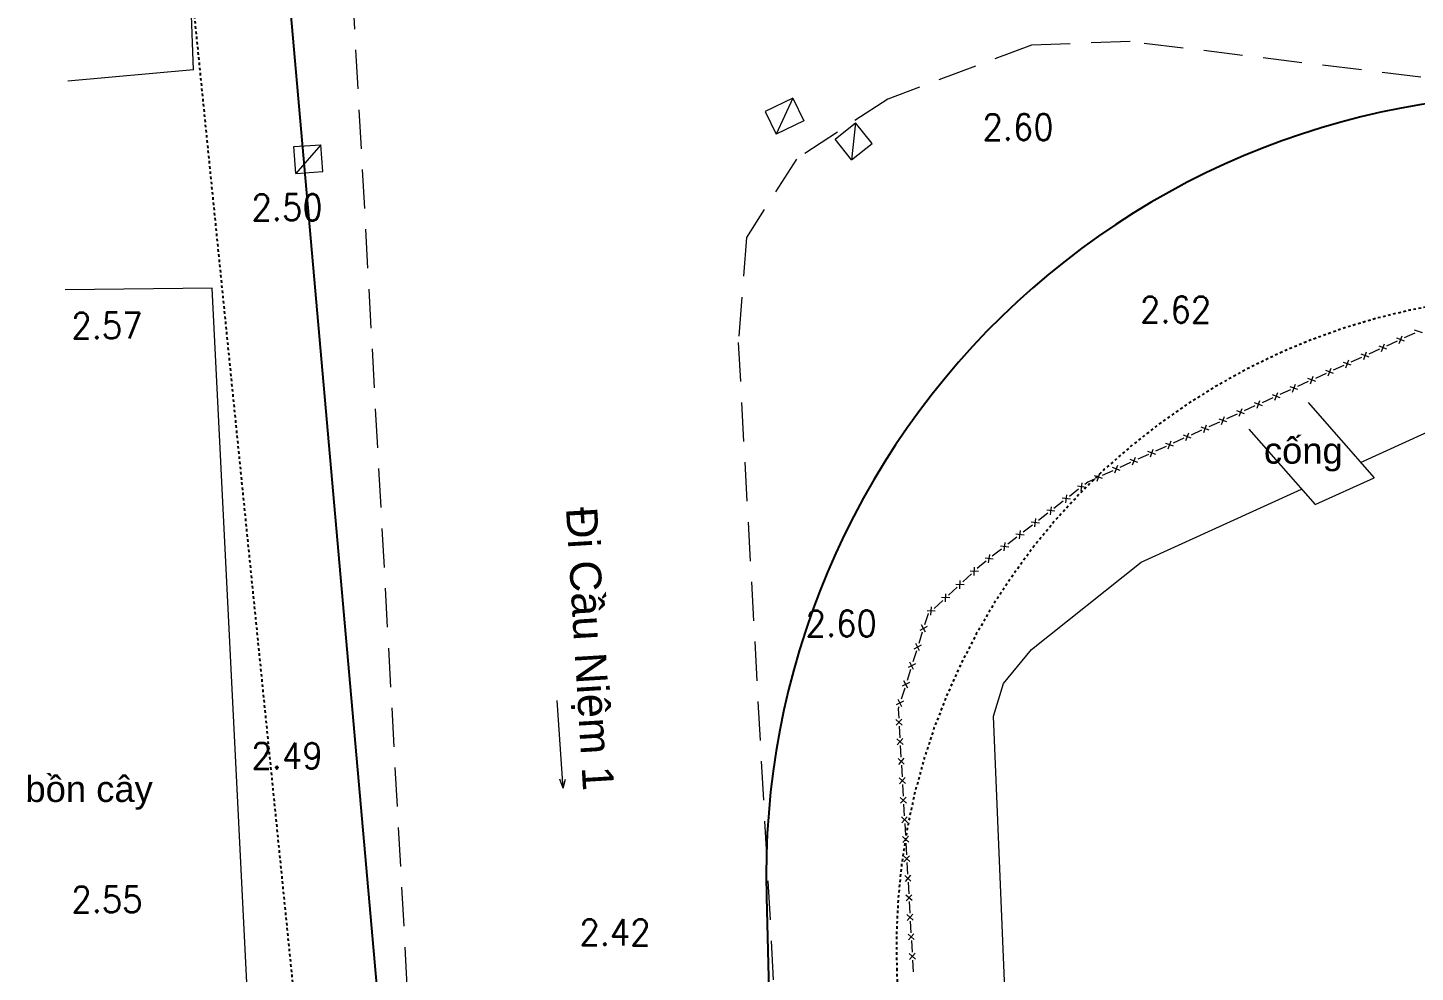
# Model space of a CAD drawing. Header units: millimetres. Extents: x 583747 to 596416, y 2304962 to 2309584.
# Drawn here: x 595546.1 to 595599.4, y 2307130.3 to 2307166.5 of the extents above; entities that cross this region are included whole.
import ezdxf
from ezdxf.enums import TextEntityAlignment as Align
from ezdxf.xclip import XClip

# ---------------------------------------------------------------- set-up
doc = ezdxf.new("R2010")
doc.units = ezdxf.units.MM
doc.linetypes.add('DASHDOT', pattern=[1, 0.5, -0.25, 0, -0.25])
doc.linetypes.add('{Long Duong}', pattern=[2.3, 1.5, -0.8])
doc.layers.add('A-PLOT LINE', color=6, linetype='DASHDOT')
doc.layers.add('AFP-KERB-LINE', color=2, linetype='Continuous')
for name, color, linetype, lineweight in [('Code Cao do', 7, 'Continuous', 0), ('Duong RG Thua', 7, 'Continuous', 0), ('Ghi chu nha', 7, 'Continuous', 0), ('KT-DV2', 7, 'Continuous', 15), ('KT-NEN', 250, 'Continuous', 0), ('Long Duong_ Phan Cach chat lieu rair mat', 7, 'Continuous', 0)]:
    doc.layers.add(name, color=color, linetype=linetype, lineweight=lineweight)
doc.styles.add('Style-.VnArial', font='')
doc.styles.add('Style-STANDARD', font='STANDARD.shx')
doc.styles.get('Style-.VnArial').set_extended_font_data('.VnArial')

# ---------------------------------------------------------------- blocks, each defined once
blk = doc.blocks.new('MT_TN_2')
at = {"layer": 'Duong RG Thua', "color": 7, "lineweight": 0}
for q in [(-0.365, 6.755), (-0.213, 0.689), (0.137, 0.708)]:
    blk.add_line((0, 0), q, dxfattribs=at)
blk = doc.blocks.new('wwww1')
at = {"layer": 'Duong RG Thua', "color": 7, "lineweight": 0}
for p, q in [((595552.322, 2307164.974), (595550.95, 2307202.504)), ((595552.322, 2307164.974), (595547.49, 2307164.542)), ((595575.335, 2307163.89), (595574.271, 2307163.375)), ((595574.271, 2307163.375), (595574.692, 2307162.504)), ((595575.335, 2307163.89), (595574.692, 2307162.504)), ((595575.335, 2307163.89), (595575.756, 2307163.018)), ((595575.756, 2307163.018), (595574.692, 2307162.504)), ((595576.953, 2307162.311), (595577.743, 2307162.943)), ((595577.743, 2307162.943), (595577.586, 2307161.519)), ((595578.377, 2307162.15), (595577.743, 2307162.943)), ((595577.586, 2307161.519), (595576.953, 2307162.311)), ((595556.174, 2307162.028), (595557.212, 2307162.1)), ((595556.246, 2307161.002), (595556.174, 2307162.028)), ((595557.212, 2307162.1), (595556.246, 2307161.002)), ((595557.283, 2307161.074), (595557.212, 2307162.1)), ((595577.586, 2307161.519), (595578.377, 2307162.15)), ((595556.246, 2307161.002), (595557.283, 2307161.074)), ((595553.039, 2307156.592), (595547.393, 2307156.526)), ((595554.735, 2307122.57), (595553.039, 2307156.592)), ((595595.117, 2307152.205), (595597.656, 2307149.314)), ((595592.847, 2307151.179), (595595.385, 2307148.288)), ((595595.385, 2307148.288), (595597.656, 2307149.314))]:
    blk.add_line(p, q, dxfattribs=at)
at = {"layer": 'Duong RG Thua', "color": 7, "linetype": 'Continuous', "lineweight": 0}
for p, q in [((595599.223, 2307154.871), (595598.814, 2307154.684)), ((595599.507, 2307154.876), (595599.209, 2307154.988)), ((595598.142, 2307154.254), (595597.844, 2307154.366)), ((595597.937, 2307154.161), (595598.049, 2307154.459)), ((595598.541, 2307154.56), (595598.131, 2307154.374)), ((595598.824, 2307154.565), (595598.526, 2307154.677)), ((595598.619, 2307154.472), (595598.731, 2307154.77)), ((595596.572, 2307153.54), (595596.684, 2307153.838)), ((595597.175, 2307153.938), (595596.766, 2307153.752)), ((595597.459, 2307153.943), (595597.161, 2307154.055)), ((595597.254, 2307153.85), (595597.366, 2307154.148)), ((595597.858, 2307154.249), (595597.448, 2307154.063)), ((595595.81, 2307153.317), (595595.401, 2307153.13)), ((595596.094, 2307153.322), (595595.796, 2307153.434)), ((595595.889, 2307153.229), (595596.001, 2307153.527)), ((595596.493, 2307153.628), (595596.083, 2307153.441)), ((595596.777, 2307153.633), (595596.479, 2307153.745)), ((595594.729, 2307152.7), (595594.431, 2307152.812)), ((595594.524, 2307152.607), (595594.636, 2307152.905)), ((595595.128, 2307153.006), (595594.718, 2307152.82)), ((595595.411, 2307153.011), (595595.113, 2307153.123)), ((595595.206, 2307152.918), (595595.318, 2307153.216)), ((595593.364, 2307152.079), (595593.066, 2307152.191)), ((595593.159, 2307151.986), (595593.271, 2307152.284)), ((595593.763, 2307152.385), (595593.353, 2307152.198)), ((595594.046, 2307152.389), (595593.748, 2307152.502)), ((595593.841, 2307152.297), (595593.953, 2307152.595)), ((595594.445, 2307152.695), (595594.036, 2307152.509)), ((595591.794, 2307151.364), (595591.906, 2307151.662)), ((595592.397, 2307151.763), (595591.988, 2307151.576)), ((595592.681, 2307151.768), (595592.383, 2307151.88)), ((595592.476, 2307151.675), (595592.588, 2307151.973)), ((595593.08, 2307152.074), (595592.67, 2307151.887)), ((595591.032, 2307151.141), (595590.623, 2307150.955)), ((595591.316, 2307151.146), (595591.018, 2307151.258)), ((595591.111, 2307151.053), (595591.223, 2307151.351)), ((595591.715, 2307151.452), (595591.305, 2307151.266)), ((595591.999, 2307151.457), (595591.701, 2307151.569)), ((595589.951, 2307150.525), (595589.653, 2307150.637)), ((595589.746, 2307150.432), (595589.858, 2307150.73)), ((595590.35, 2307150.831), (595589.94, 2307150.644)), ((595590.633, 2307150.836), (595590.335, 2307150.948)), ((595590.428, 2307150.743), (595590.54, 2307151.041)), ((595588.381, 2307149.81), (595588.493, 2307150.108)), ((595588.985, 2307150.209), (595588.575, 2307150.023)), ((595589.268, 2307150.214), (595588.97, 2307150.326)), ((595589.063, 2307150.121), (595589.175, 2307150.419)), ((595589.667, 2307150.52), (595589.258, 2307150.333)), ((595587.619, 2307149.587), (595587.21, 2307149.401)), ((595587.903, 2307149.592), (595587.605, 2307149.705)), ((595587.698, 2307149.499), (595587.81, 2307149.797)), ((595588.302, 2307149.898), (595587.892, 2307149.712)), ((595588.586, 2307149.903), (595588.288, 2307150.015)), ((595586.583, 2307148.947), (595586.267, 2307148.987)), ((595586.405, 2307148.809), (595586.445, 2307149.125)), ((595587.22, 2307149.282), (595586.923, 2307149.394)), ((595587.015, 2307149.189), (595587.128, 2307149.487)), ((595585.991, 2307148.487), (595585.675, 2307148.527)), ((595585.813, 2307148.349), (595585.853, 2307148.665)), ((595586.308, 2307148.877), (595585.953, 2307148.601)), ((595585.124, 2307147.956), (595584.768, 2307147.68)), ((595585.399, 2307148.027), (595585.083, 2307148.067)), ((595585.221, 2307147.889), (595585.261, 2307148.205)), ((595585.716, 2307148.416), (595585.361, 2307148.14)), ((595584.531, 2307147.496), (595584.176, 2307147.22)), ((595584.806, 2307147.567), (595584.491, 2307147.607)), ((595584.628, 2307147.429), (595584.668, 2307147.745)), ((595583.939, 2307147.036), (595583.584, 2307146.76)), ((595584.214, 2307147.106), (595583.898, 2307147.147)), ((595584.036, 2307146.969), (595584.076, 2307147.284)), ((595582.852, 2307146.048), (595582.892, 2307146.364)), ((595583.347, 2307146.576), (595582.992, 2307146.3)), ((595583.622, 2307146.646), (595583.306, 2307146.686)), ((595583.444, 2307146.508), (595583.484, 2307146.824)), ((595582.293, 2307145.563), (595582.306, 2307145.881)), ((595583.03, 2307146.186), (595582.714, 2307146.226)), ((595581.741, 2307145.055), (595581.755, 2307145.373)), ((595582.191, 2307145.622), (595581.859, 2307145.318)), ((595582.459, 2307145.716), (595582.14, 2307145.729)), ((595581.355, 2307144.699), (595581.037, 2307144.713)), ((595581.189, 2307144.547), (595581.203, 2307144.865)), ((595581.639, 2307145.114), (595581.308, 2307144.81)), ((595581.907, 2307145.207), (595581.589, 2307145.221)), ((595580.803, 2307144.191), (595580.485, 2307144.205)), ((595580.638, 2307144.039), (595580.651, 2307144.357)), ((595581.087, 2307144.606), (595580.756, 2307144.301)), ((595580.422, 2307143.386), (595580.276, 2307143.669)), ((595580.304, 2307143.387), (595580.169, 2307142.957)), ((595580.49, 2307143.601), (595580.208, 2307143.454)), ((595580.078, 2307142.671), (595579.943, 2307142.242)), ((595580.264, 2307142.886), (595579.982, 2307142.739)), ((595580.196, 2307142.671), (595580.05, 2307142.954)), ((595580.039, 2307142.17), (595579.756, 2307142.024)), ((595579.971, 2307141.956), (595579.824, 2307142.238)), ((595579.745, 2307141.241), (595579.598, 2307141.523)), ((595579.853, 2307141.956), (595579.717, 2307141.527)), ((595579.627, 2307141.241), (595579.491, 2307140.812)), ((595579.813, 2307141.455), (595579.53, 2307141.309)), ((595579.587, 2307140.74), (595579.304, 2307140.593)), ((595579.519, 2307140.525), (595579.373, 2307140.808)), ((595579.525, 2307139.822), (595579.288, 2307140.034)), ((595579.512, 2307140.047), (595579.3, 2307139.81)), ((595579.414, 2307139.781), (595579.44, 2307139.331)), ((595579.568, 2307139.073), (595579.331, 2307139.286)), ((595579.555, 2307139.298), (595579.343, 2307139.061)), ((595579.457, 2307139.032), (595579.483, 2307138.583)), ((595579.611, 2307138.325), (595579.373, 2307138.537)), ((595579.598, 2307138.549), (595579.386, 2307138.312)), ((595579.653, 2307137.576), (595579.416, 2307137.788)), ((595579.641, 2307137.801), (595579.429, 2307137.563)), ((595579.5, 2307138.283), (595579.526, 2307137.834)), ((595579.543, 2307137.534), (595579.569, 2307137.085)), ((595579.696, 2307136.827), (595579.459, 2307137.039)), ((595579.684, 2307137.052), (595579.471, 2307136.815)), ((595579.586, 2307136.786), (595579.611, 2307136.336)), ((595579.739, 2307136.078), (595579.502, 2307136.291)), ((595579.727, 2307136.303), (595579.514, 2307136.066)), ((595579.629, 2307136.037), (595579.654, 2307135.587)), ((595579.782, 2307135.329), (595579.545, 2307135.542)), ((595579.769, 2307135.554), (595579.557, 2307135.317)), ((595579.671, 2307135.288), (595579.697, 2307134.839)), ((595579.825, 2307134.581), (595579.587, 2307134.793)), ((595579.812, 2307134.805), (595579.6, 2307134.568)), ((595579.855, 2307134.057), (595579.643, 2307133.819)), ((595579.714, 2307134.539), (595579.74, 2307134.09)), ((595579.867, 2307133.832), (595579.63, 2307134.044)), ((595579.757, 2307133.79), (595579.783, 2307133.341)), ((595579.91, 2307133.083), (595579.673, 2307133.295)), ((595579.898, 2307133.308), (595579.685, 2307133.071)), ((595579.8, 2307133.042), (595579.825, 2307132.592)), ((595579.953, 2307132.334), (595579.716, 2307132.547)), ((595579.941, 2307132.559), (595579.728, 2307132.322)), ((595579.843, 2307132.293), (595579.868, 2307131.844)), ((595579.996, 2307131.586), (595579.759, 2307131.798)), ((595579.983, 2307131.81), (595579.771, 2307131.573)), ((595579.885, 2307131.544), (595579.911, 2307131.095)), ((595580.039, 2307130.837), (595579.801, 2307131.049)), ((595580.026, 2307131.062), (595579.814, 2307130.824)), ((595579.928, 2307130.795), (595579.954, 2307130.346))]:
    blk.add_line(p, q, dxfattribs=at)
at = {"layer": 'Duong RG Thua', "color": 7, "linetype": 'Continuous', "lineweight": 0, "flags": 128}
for points in [[(595597.135, 2307149.907), (595601.347, 2307151.819), (595603.674, 2307152.073), (595614.963, 2307152.239), (595629.753, 2307150.98), (595650.441, 2307148.765), (595721.253, 2307150.035), (595743.067, 2307152.953)], [(595586.937, 2307149.277), (595586.662, 2307149.152), (595586.545, 2307149.061)], [(595583.709, 2307124.14), (595583.04, 2307140.161), (595583.428, 2307141.42), (595584.494, 2307142.719), (595588.704, 2307146.078), (595594.868, 2307148.877)], [(595582.755, 2307146.116), (595582.572, 2307145.974), (595582.411, 2307145.826)], [(595580.535, 2307144.098), (595580.526, 2307144.09), (595580.394, 2307143.673)], [(595579.401, 2307140.526), (595579.376, 2307140.448), (595579.397, 2307140.08)]]:
    blk.add_lwpolyline(points, dxfattribs=at)
at = {"layer": 'Long Duong_ Phan Cach chat lieu rair mat', "color": 4, "linetype": '{Long Duong}', "lineweight": 0}
for p, q in [((595560.904, 2307122.908), (595557.313, 2307188.432)), ((595588.284, 2307166.06), (595584.495, 2307165.929)), ((595610.865, 2307163.294), (595588.284, 2307166.06)), ((595584.495, 2307165.929), (595578.974, 2307163.849)), ((595578.974, 2307163.849), (595575.468, 2307161.553)), ((595575.468, 2307161.553), (595573.557, 2307158.546)), ((595573.557, 2307158.546), (595573.235, 2307154.505)), ((595573.235, 2307154.505), (595574.932, 2307123.681))]:
    blk.add_line(p, q, dxfattribs=at)
at = {"layer": 'Duong RG Thua', "color": 7, "lineweight": 0, "xscale": 0.6358772682793001, "yscale": 0.4998467137577615, "zscale": 0.6358772682793001, "rotation": 359.9973000000001}
blk.add_blockref('MT_TN_2', (595566.517, 2307137.393), dxfattribs=at)
at = {"layer": 'Code Cao do', "color": 6, "linetype": 'Continuous', "lineweight": 0, "style": 'Style-STANDARD'}
for s, p in [('2.60', (595582.614, 2307162.78)), ('2.50', (595554.544, 2307159.699)), ('2.57', (595547.624, 2307155.156)), ('2.60', (595575.823, 2307143.719)), ('2.42', (595567.136, 2307131.863))]:
    blk.add_text(s, height=1, rotation=359.9973, dxfattribs=at).set_placement(p, align=Align.MIDDLE_LEFT)
at = {"layer": 'Code Cao do', "color": 212, "linetype": 'Continuous', "lineweight": 0, "style": 'Style-STANDARD'}
for s, p in [('2.62', (595588.664, 2307155.77)), ('2.49', (595554.544, 2307138.641)), ('2.55', (595547.624, 2307133.125))]:
    blk.add_text(s, height=1, rotation=359.9973, dxfattribs=at).set_placement(p, align=Align.MIDDLE_LEFT)
at = {"layer": 'Ghi chu nha', "color": 7, "linetype": 'Continuous', "lineweight": 0, "style": 'Style-.VnArial'}
for s, p in [('cèng', (595594.937, 2307150.357)), ('bån c©y', (595548.307, 2307137.367))]:
    blk.add_text(s, height=1, rotation=359.9973, dxfattribs=at).set_placement(p, align=Align.MIDDLE_CENTER)
at = {"layer": 'Ghi chu nha', "color": 7, "linetype": 'Continuous', "lineweight": 0, "insert": (595567.415, 2307142.741), "char_height": 1.2, "attachment_point": 5, "rotation": 273.474, "line_spacing_factor": 0.6, "style": 'Style-.VnArial'}
blk.add_mtext('§i CÇu NiÖm 1', dxfattribs=at)
blk = doc.blocks.new('PLOT')
at = {"layer": 'A-PLOT LINE', "color": 251}
blk.add_line((3505716, 1082438), (3510152, 1071425), dxfattribs=at)
blk.add_lwpolyline([(3489675, 1062488), (3444902, 1155094)], dxfattribs=at)
blk.add_lwpolyline([(3489675, 1062488), (3444902, 1155094)], dxfattribs=at)
blk.add_lwpolyline([(3489675, 1062488), (3444902, 1155094)], dxfattribs=at)
blk.add_arc((3528906, 1091779), 25000, 103.7672, 201.9392, dxfattribs=at)
blk.add_arc((3528906, 1091779), 25000, 103.7672, 201.9392, dxfattribs=at)
blk = doc.blocks.new('DV')
at = {"layer": 'AFP-KERB-LINE'}
blk.add_line((512385, 494), (512789, -14542), dxfattribs=at)
at = {"layer": 'AFP-KERB-LINE', "elevation": 0}
blk.add_lwpolyline([(489447, 87188), (500276, -35324)], dxfattribs=at)
at = {"layer": 'AFP-KERB-LINE'}
blk.add_arc((542374, 1300), 30000, 83.9588, 181.5394, dxfattribs=at)
ref = blk.add_blockref('PLOT', (-3147123, 179596, 0), dxfattribs=dict(rotation=340.0000000045929))
XClip(ref).set_block_clipping_path([(3437700.5976729654, 868981.9081885163), (3912891.8375199828, 1041937.3750337446), (3715693.8178756535, 1583734.481302836), (3240502.5780286361, 1410779.0144576086)])

msp = doc.modelspace()

# ---------------------------------------------------------------- block references
at = {"layer": 'KT-DV2', "xscale": 0.001, "yscale": 0.001, "zscale": 0.001}
msp.add_blockref('DV', (595062.1, 2307132.692), dxfattribs=at)

# ---------------------------------------------------------------- next in the draw order: block references
at = {"layer": 'KT-NEN', "lineweight": 0}
msp.add_blockref('wwww1', (0.167, -0.045, -0.002), dxfattribs=at)

doc.saveas('drawing.dxf')
